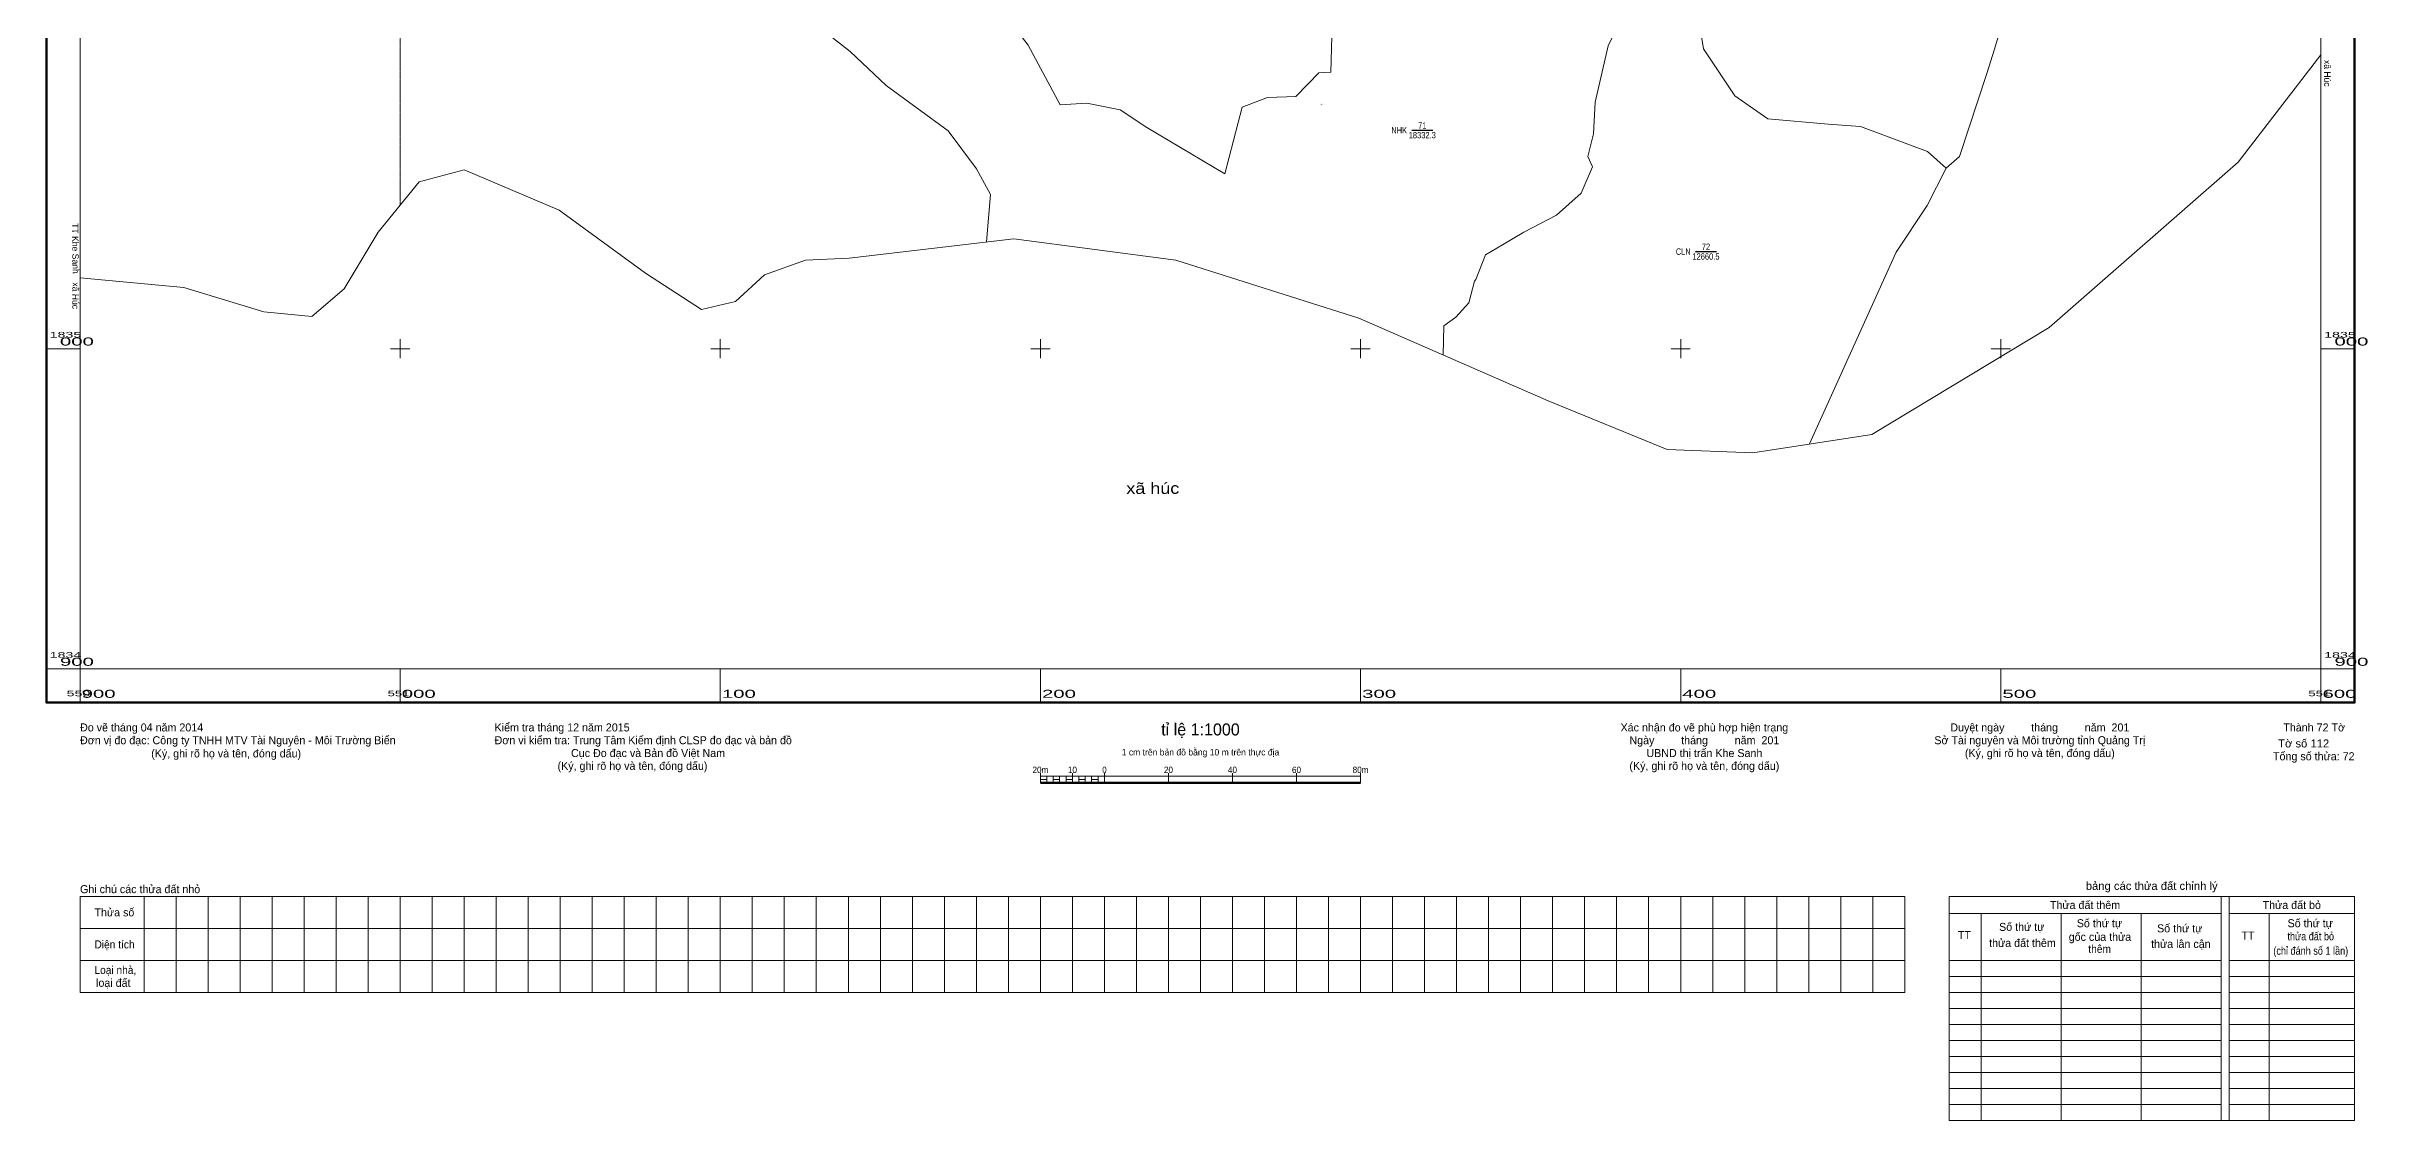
# Model space of a CAD drawing. Header units: metres. Extents: x 550890 to 551618, y 1834759 to 1835646.
# Drawn here: x 550890 to 551615, y 1834759 to 1835094 of the extents above; entities that cross this region are included whole.
import ezdxf
from ezdxf.enums import TextEntityAlignment as Align

# ---------------------------------------------------------------- set-up
doc = ezdxf.new("R2010")
doc.units = ezdxf.units.M
doc.header["$LTSCALE"] = 0.04
doc.linetypes.add('DOTTED', pattern=[1.5, 0.3, -1.2])
for name, color, linetype, lineweight in [('10', 7, 'Continuous', 13), ('13', 7, 'Continuous', 25), ('24', 7, 'DOTTED', 13), ('46', 7, 'Continuous', 13), ('63', 7, 'Continuous', 13)]:
    doc.layers.add(name, color=color, linetype=linetype, lineweight=lineweight)
doc.layers.add('15', color=7, linetype='Continuous')

msp = doc.modelspace()

# ---------------------------------------------------------------- linework, layer by layer
at = {"layer": '10'}
for points in [[(551292.22, 1835138.76), (551290.77, 1835086.36), (551286.96, 1835086.17), (551279.77, 1835078.76), (551270.95, 1835078.42), (551263, 1835075.45), (551257.6, 1835054.63), (551233.19, 1835069.12), (551224.89, 1835074.61), (551214.53, 1835076.64), (551206.18, 1835076.16), (551196.17, 1835094.78), (551187.45, 1835106.11), (551183.12, 1835125.12)], [(551396.97, 1835130.76), (551389.89, 1835119.51), (551384.7, 1835110.07), (551377.3, 1835094.55), (551373.24, 1835076.96), (551372.73, 1835067.06), (551371.05, 1835060.03), (551372.42, 1835056.78), (551368.92, 1835048.61), (551361.18, 1835041.7), (551351.03, 1835036.34), (551344.39, 1835032.45), (551339.02, 1835029.36), (551336.03, 1835021.58), (551335.55, 1835021.05), (551333.87, 1835014.28), (551329.78, 1835009.81), (551326.03, 1835007.16), (551325.85, 1834998.04)], [(551396.97, 1835130.76), (551403.53, 1835115.66), (551407.18, 1835093.68), (551416.88, 1835079.01), (551427.21, 1835071.8), (551446.08, 1835070.14), (551456.18, 1835069.4), (551477.11, 1835061.55), (551482.93, 1835056.42)], [(551482.93, 1835056.42), (551487.05, 1835059.98), (551495.66, 1835085.89), (551498.02, 1835093.57), (551502.37, 1835108.22), (551510.04, 1835115.4)], [(551138.51, 1835110.91), (551130.54, 1835100.6), (551140.62, 1835092.81), (551151.85, 1835082.14), (551171.15, 1835068.01), (551180.08, 1835056.19), (551184.4, 1835048.11), (551183.17, 1835033.34)], [(551440.25, 1834970.25), (551467.28, 1835030.17), (551477.05, 1835044.73), (551482.93, 1835056.42)]]:
    msp.add_lwpolyline(points, dxfattribs=at)
at = {"layer": '13'}
for p, q in [((551316, 1835068.2), (551322.57, 1835068.2)), ((551404.6, 1835030.32), (551411.19, 1835030.32))]:
    msp.add_line(p, q, dxfattribs=at)
at = {"layer": '24'}
msp.add_lwpolyline([(551000, 1835044.81), (551000, 1835454), (551000, 1835500)], dxfattribs=at)
at = {"layer": '46'}
for points in [[(551600, 1835091.76), (551574.19, 1835058.2), (551515.06, 1835006.66), (551459.74, 1834973.25), (551422.54, 1834967.52), (551395.83, 1834968.48), (551358.63, 1834983.75), (551299.5, 1835009.52), (551242.27, 1835027.66), (551191.72, 1835034.34), (551140.22, 1835028.31)], [(551140.22, 1835028.31), (551126.64, 1835027.64), (551113.79, 1835023.02), (551104.7, 1835014.71), (551094.14, 1835012.28), (551076.63, 1835023.64), (551049.7, 1835043.23), (551020.03, 1835055.87), (551005.97, 1835052.09), (550993.13, 1835036.43), (550982.54, 1835018.7), (550972.37, 1835010.04), (550957.43, 1835011.54), (550932.42, 1835019.09), (550900, 1835022.18)]]:
    msp.add_lwpolyline(points, dxfattribs=at)
at = {"layer": '63'}
for p, q in [((550900, 1835000), (550889.5, 1835000)), ((550997, 1835000), (551003, 1835000)), ((551000, 1834997), (551000, 1835003)), ((551097, 1835000), (551103, 1835000)), ((551100, 1834997), (551100, 1835003)), ((551197, 1835000), (551203, 1835000)), ((551200, 1834997), (551200, 1835003)), ((551297, 1835000), (551303, 1835000)), ((551300, 1834997), (551300, 1835003)), ((551397, 1835000), (551403, 1835000)), ((551400, 1834997), (551400, 1835003)), ((551497, 1835000), (551503, 1835000)), ((551500, 1834997), (551500, 1835003)), ((551600, 1835000), (551610.5, 1835000)), ((550900, 1834900), (550889.5, 1834900)), ((550900, 1834900), (550900, 1834889.5)), ((551000, 1834900), (551000, 1834889.5)), ((551100, 1834900), (551100, 1834889.5)), ((551200, 1834900), (551200, 1834889.5)), ((551300, 1834900), (551300, 1834889.5)), ((551400, 1834900), (551400, 1834889.5)), ((551500, 1834900), (551500, 1834889.5)), ((551600, 1834900), (551600, 1834889.5)), ((551600, 1834900), (551610.5, 1834900)), ((551200, 1834864.5), (551200, 1834867.5)), ((551210, 1834864.5), (551210, 1834867.5)), ((551220, 1834864.5), (551220, 1834867.5)), ((551240, 1834864.5), (551240, 1834867.5)), ((551260, 1834864.5), (551260, 1834867.5)), ((551280, 1834864.5), (551280, 1834867.5)), ((551300, 1834864.5), (551300, 1834867.5)), ((551200, 1834866.5), (551300, 1834866.5)), ((551202, 1834864.5), (551202, 1834866.5)), ((551204, 1834864.5), (551204, 1834866.5)), ((551206, 1834864.5), (551206, 1834866.5)), ((551208, 1834864.5), (551208, 1834866.5)), ((551210, 1834864.5), (551210, 1834866.5)), ((551212, 1834864.5), (551212, 1834866.5)), ((551214, 1834864.5), (551214, 1834866.5)), ((551216, 1834864.5), (551216, 1834866.5)), ((551218, 1834864.5), (551218, 1834866.5)), ((550920, 1834829), (550920, 1834799)), ((550930, 1834829), (550930, 1834799)), ((550940, 1834829), (550940, 1834799)), ((550950, 1834829), (550950, 1834799)), ((550960, 1834829), (550960, 1834799)), ((550970, 1834829), (550970, 1834799)), ((550980, 1834829), (550980, 1834799)), ((550990, 1834829), (550990, 1834799)), ((551000, 1834829), (551000, 1834799)), ((551010, 1834829), (551010, 1834799)), ((551020, 1834829), (551020, 1834799)), ((551030, 1834829), (551030, 1834799)), ((551040, 1834829), (551040, 1834799)), ((551050, 1834829), (551050, 1834799)), ((551060, 1834829), (551060, 1834799)), ((551070, 1834829), (551070, 1834799)), ((551080, 1834829), (551080, 1834799)), ((551090, 1834829), (551090, 1834799)), ((551100, 1834829), (551100, 1834799)), ((551110, 1834829), (551110, 1834799)), ((551120, 1834829), (551120, 1834799)), ((551130, 1834829), (551130, 1834799)), ((551140, 1834829), (551140, 1834799)), ((551150, 1834829), (551150, 1834799)), ((551160, 1834829), (551160, 1834799)), ((551170, 1834829), (551170, 1834799)), ((551180, 1834829), (551180, 1834799)), ((551190, 1834829), (551190, 1834799)), ((551200, 1834829), (551200, 1834799)), ((551210, 1834829), (551210, 1834799)), ((551220, 1834829), (551220, 1834799)), ((551230, 1834829), (551230, 1834799)), ((551240, 1834829), (551240, 1834799)), ((551250, 1834829), (551250, 1834799)), ((551260, 1834829), (551260, 1834799)), ((551270, 1834829), (551270, 1834799)), ((551280, 1834829), (551280, 1834799)), ((551290, 1834829), (551290, 1834799)), ((551300, 1834829), (551300, 1834799)), ((551310, 1834829), (551310, 1834799)), ((551320, 1834829), (551320, 1834799)), ((551330, 1834829), (551330, 1834799)), ((551340, 1834829), (551340, 1834799)), ((551350, 1834829), (551350, 1834799)), ((551360, 1834829), (551360, 1834799)), ((551370, 1834829), (551370, 1834799)), ((551380, 1834829), (551380, 1834799)), ((551390, 1834829), (551390, 1834799)), ((551400, 1834829), (551400, 1834799)), ((551410, 1834829), (551410, 1834799)), ((551420, 1834829), (551420, 1834799)), ((551430, 1834829), (551430, 1834799)), ((551440, 1834829), (551440, 1834799)), ((551450, 1834829), (551450, 1834799)), ((551460, 1834829), (551460, 1834799)), ((551470, 1834829), (551470, 1834799)), ((551483.84, 1834829), (551610.5, 1834829)), ((551483.84, 1834829), (551483.84, 1834759)), ((551483.84, 1834823.63), (551568.84, 1834823.63)), ((551493.84, 1834823.63), (551493.84, 1834759)), ((551518.84, 1834823.63), (551518.84, 1834759)), ((551543.84, 1834823.63), (551543.84, 1834759)), ((551568.84, 1834829), (551568.84, 1834759)), ((551571.34, 1834829), (551571.34, 1834759)), ((551571.34, 1834823.63), (551610.5, 1834823.63)), ((551583.84, 1834823.63), (551583.84, 1834759)), ((551610.5, 1834829), (551610.5, 1834759)), ((550900, 1834819), (551470, 1834819)), ((550900, 1834809), (551470, 1834809)), ((551483.84, 1834809), (551568.84, 1834809)), ((551571.34, 1834809), (551610.5, 1834809)), ((551483.84, 1834804), (551568.84, 1834804)), ((551571.34, 1834804), (551610.5, 1834804)), ((551483.84, 1834799), (551568.84, 1834799)), ((551571.34, 1834799), (551610.5, 1834799)), ((551483.84, 1834794), (551568.84, 1834794)), ((551483.84, 1834789), (551568.84, 1834789)), ((551571.34, 1834794), (551610.5, 1834794)), ((551571.34, 1834789), (551610.5, 1834789)), ((551483.84, 1834784), (551568.84, 1834784)), ((551571.34, 1834784), (551610.5, 1834784)), ((551483.84, 1834779), (551568.84, 1834779)), ((551483.84, 1834774), (551568.84, 1834774)), ((551610.5, 1834779), (551571.34, 1834779)), ((551571.34, 1834774), (551610.5, 1834774)), ((551483.84, 1834769), (551568.84, 1834769)), ((551610.5, 1834769), (551571.34, 1834769)), ((551483.84, 1834764), (551568.84, 1834764)), ((551483.84, 1834759), (551568.84, 1834759)), ((551568.84, 1834759), (551571.34, 1834759)), ((551571.34, 1834764), (551610.5, 1834764)), ((551610.5, 1834759), (551571.34, 1834759))]:
    msp.add_line(p, q, dxfattribs=at)
at = {"layer": '63', "lineweight": 53}
msp.add_line((551200, 1834864.5), (551300, 1834864.5), dxfattribs=at)
at = {"layer": '63', "lineweight": 158}
msp.add_lwpolyline([(550889.5, 1835610.5), (551610.5, 1835610.5), (551610.5, 1834889.5), (550889.5, 1834889.5)], close=True, dxfattribs=at)
at = {"layer": '63'}
for points in [[(550900, 1835600), (551600, 1835600), (551600, 1834900), (550900, 1834900)], [(551200, 1834864.5), (551200, 1834865.5), (551202, 1834865.5), (551202, 1834864.5)], [(551204, 1834864.5), (551204, 1834865.5), (551206, 1834865.5), (551206, 1834864.5)], [(551208, 1834864.5), (551208, 1834865.5), (551210, 1834865.5), (551210, 1834864.5)], [(551212, 1834864.5), (551212, 1834865.5), (551214, 1834865.5), (551214, 1834864.5)], [(551216, 1834864.5), (551216, 1834865.5), (551218, 1834865.5), (551218, 1834864.5)]]:
    msp.add_lwpolyline(points, close=True, dxfattribs=at)
msp.add_lwpolyline([(551470, 1834799), (550900, 1834799), (550900, 1834829), (551470, 1834829)], dxfattribs=at)

# ---------------------------------------------------------------- texts
at = {"layer": '13'}
for s, width, p in [('71', 0.8, (551319.29, 1835068.71)), ('18332.3', 0.85, (551319.285, 1835065.69)), ('12660.5', 0.85, (551407.895, 1835027.81)), ('72', 0.85, (551407.905, 1835030.83))]:
    msp.add_text(s, height=2, dxfattribs=dict(at, width=width)).set_placement(p, align=Align.CENTER)
at = {"layer": '13', "width": 0.8}
for s, p in [('NHK ', (551315.18, 1835067.2)), ('CLN ', (551403.78, 1835029.32))]:
    msp.add_text(s, height=2, dxfattribs=at).set_placement(p, align=Align.RIGHT)
at = {"layer": '15'}
for s, p in [('Hồ Thị Hanh', (551287.825, 1835076.12)), ('Khối 6', (551287.815, 1835076.36)), ('Khối 6', (551287.815, 1835076.24)), ('Hồ Văn Phương', (551404.87, 1835030.33)), ('Hồ Thị A Dổ', (551404.875, 1835029.97)), ('Khối 6', (551404.865, 1835030.21)), ('Khối 6', (551404.865, 1835030.09))]:
    msp.add_text(s, height=0.1, dxfattribs=at).set_placement(p, align=Align.CENTER)
for s, width, p in [('Hồ A Dổ', 1.05, (551287.825, 1835076.48)), ('NHK', 1.1, (551287.815, 1835076.6)), ('71', 0.85, (551287.825, 1835076.72)), ('CLN', 1.1, (551404.875, 1835030.45)), ('72', 0.85, (551404.875, 1835030.57))]:
    msp.add_text(s, height=0.1, dxfattribs=dict(at, width=width)).set_placement(p, align=Align.CENTER)
at = {"layer": '63'}
for s, rotation, p in [('xã Húc', 269.8, (551601.006, 1835086.008)), ('TT Khe Sanh', 270.808, (550897.568, 1835031.284)), ('xã Húc', 269.585, (550897.63, 1835016.557))]:
    msp.add_text(s, height=2, rotation=rotation, dxfattribs=at).set_placement(p, align=Align.CENTER)
for s, height, width, p in [('1835', 1.75, 1.9, (550890.5, 1835003.5)), ('1835', 1.75, 1.9, (551601, 1835003.5)), ('1834', 1.75, 1.9, (550890.5, 1834903.5)), ('1834', 1.75, 1.9, (551601, 1834903.5)), ('900', 2.5, 1.9, (550900.5, 1834891)), ('000', 2.5, 1.9, (551000.5, 1834891)), ('100', 2.5, 1.9, (551100.5, 1834891)), ('200', 2.5, 1.9, (551200.5, 1834891)), ('300', 2.5, 1.9, (551300.5, 1834891)), ('400', 2.5, 1.9, (551400.5, 1834891)), ('500', 2.5, 1.9, (551500.5, 1834891)), ('600', 2.5, 1.9, (551600.5, 1834891)), ('Diện tích', 2.5, 0.95, (550904.5, 1834812.75)), ('Loại nhà,', 2.5, 0.95, (550904.5, 1834804.75))]:
    msp.add_text(s, height=height, dxfattribs=dict(at, width=width)).set_placement(p)
for s, height, width, p in [('000', 2.5, 1.9, (550904.32, 1835001)), ('000', 2.5, 1.9, (551614.82, 1835001)), ('900', 2.5, 1.9, (550904.32, 1834901)), ('900', 2.5, 1.9, (551614.82, 1834901)), ('550', 1.75, 1.9, (550903.22, 1834891.5)), ('551', 1.75, 1.75, (551002.9, 1834891.5)), ('551', 1.75, 1.75, (551602.9, 1834891.5)), ('Tờ số 112', 2.5, 1.05, (551602.59, 1834875.5))]:
    msp.add_text(s, height=height, dxfattribs=dict(at, width=width)).set_placement(p, align=Align.RIGHT)
at = {"layer": '63', "width": 1.2}
msp.add_text('xã húc', height=3.5, rotation=0.112, dxfattribs=at).set_placement((551235.107, 1834954.669), align=Align.CENTER)
at = {"layer": '63'}
for s, p in [('Đo vẽ tháng 04 năm 2014', (550900, 1834880.5)), ('Kiểm tra tháng 12 năm 2015', (551029.5, 1834880.5)), ('Đơn vị đo đạc: Công ty TNHH MTV Tài Nguyên - Môi Trường Biển', (550900, 1834876.5)), ('Đơn vi kiểm tra: Trung Tâm Kiểm định CLSP đo đạc và bản đồ', (551029.5, 1834876.5)), ('Cục Đo đạc và Bản đồ Việt Nam', (551053.37, 1834872.5)), ('(Ký, ghi rõ họ và tên, đóng dấu)', (551049.16, 1834868.5)), ('Ghi chú các thửa đất nhỏ', (550900, 1834830)), ('Thửa số', (550904.5, 1834822.75)), ('loại đất', (550905, 1834800.75))]:
    msp.add_text(s, height=2.5, dxfattribs=at).set_placement(p)
for s, height, p in [('tỉ lệ 1:1000', 3.75, (551250, 1834879.25)), ('Xác nhận đo vẽ phù hợp hiện trạng', 2.5, (551407.405, 1834880.5)), ('Duyệt ngày         tháng         năm  201', 2.5, (551512.195, 1834880.5)), ('(Ký, ghi rõ họ và tên, đóng dấu)', 2.5, (550945.64, 1834872.38)), ('1 cm trên bản đồ bằng 10 m trên thực địa', 2, (551249.995, 1834873)), ('Ngày         tháng         năm  201', 2.5, (551407.405, 1834876.5)), ('UBND thị trấn Khe Sanh', 2.5, (551407.405, 1834872.5)), ('Sở Tài nguyên và Môi trường tỉnh Quảng Trị', 2.5, (551512.185, 1834876.5)), ('(Ký, ghi rõ họ và tên, đóng dấu)', 2.5, (551512.19, 1834872.5)), ('(Ký, ghi rõ họ và tên, đóng dấu)', 2.5, (551407.4, 1834868.5)), ('Thửa đất thêm', 2.5, (551526.32, 1834825.06)), ('Thửa đất bỏ', 2.5, (551590.895, 1834825.06)), ('TT', 2.5, (551488.63, 1834815.64)), ('Số thứ tự', 2.5, (551506.54, 1834818.22)), ('gốc của thửa', 2.5, (551530.975, 1834815.11)), ('Số thứ tự', 2.5, (551530.8, 1834819.36)), ('Số thứ tự', 2.5, (551555.89, 1834817.76)), ('TT', 2.5, (551577.23, 1834815.52)), ('Số thứ tự', 2.5, (551596.65, 1834819.36)), ('thửa đất thêm', 2.5, (551506.765, 1834813.2)), ('thửa lân cận', 2.5, (551556.25, 1834812.9))]:
    msp.add_text(s, height=height, dxfattribs=at).set_placement(p, align=Align.CENTER)
for s, p in [('Thành 72 Tờ', (551607.53, 1834880.5)), ('Tổng số thửa: 72', (551610.5, 1834871.5))]:
    msp.add_text(s, height=2.5, dxfattribs=at).set_placement(p, align=Align.RIGHT)
for s, height, width, p in [('20m', 2, 0.95, (551200, 1834867.5)), ('10', 2, 0.95, (551209.995, 1834867.5)), ('0', 2, 0.9, (551220, 1834867.5)), ('20', 2, 0.95, (551239.995, 1834867.5)), ('40', 2, 0.95, (551259.995, 1834867.5)), ('60', 2, 0.95, (551279.995, 1834867.5)), ('80m', 2, 0.95, (551300, 1834867.5)), ('bảng các thửa đất chỉnh lý', 2.5, 1.05, (551547.145, 1834831.02)), ('thửa đất bỏ', 2.5, 0.85, (551596.82, 1834815.28)), ('thêm', 2.5, 0.95, (551530.875, 1834811.34)), ('(chỉ đánh số 1 lần)', 2.5, 0.85, (551596.83, 1834810.77))]:
    msp.add_text(s, height=height, dxfattribs=dict(at, width=width)).set_placement(p, align=Align.CENTER)

doc.saveas('drawing.dxf')
